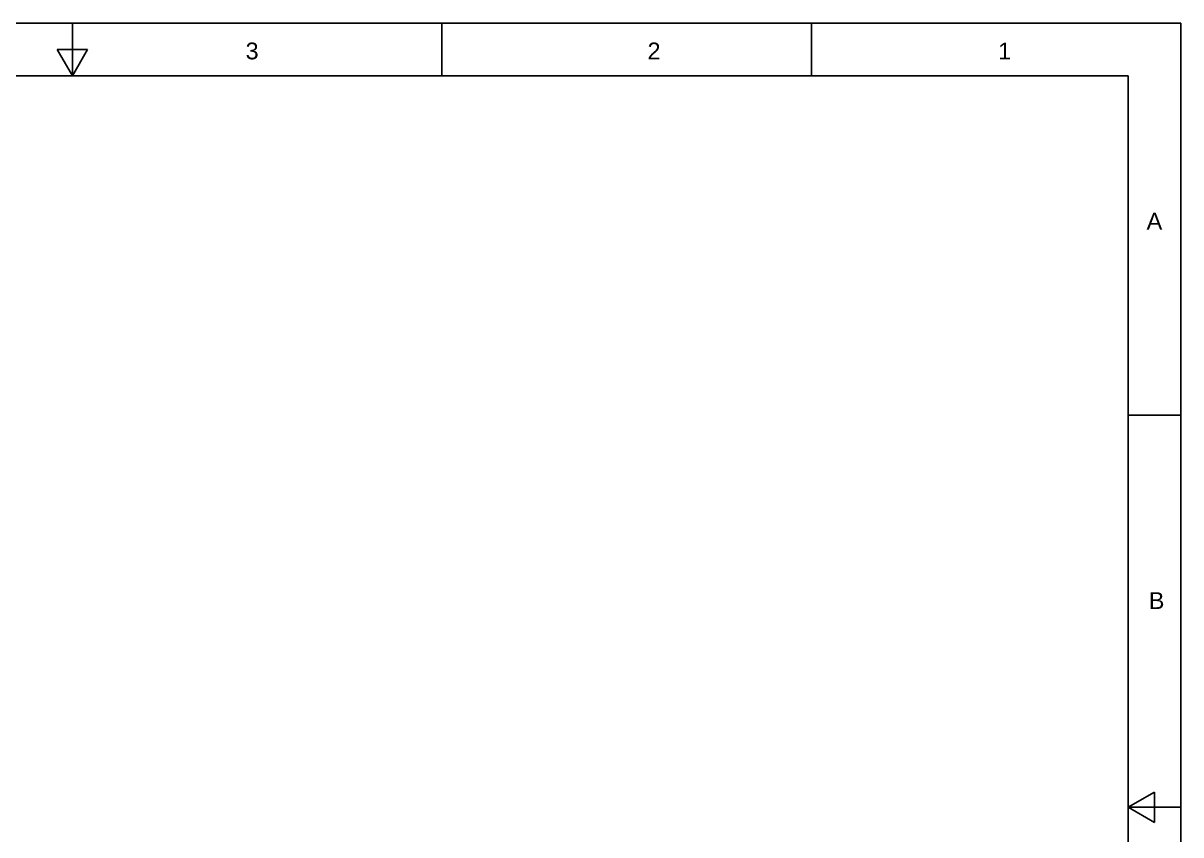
# Model space of a CAD drawing. Header units: inches. Extents: x -3311 to 1429, y -713 to 2436.
# Drawn here: x -3168.6 to -3013.5, y 2327.6 to 2436.3 of the extents above; entities that cross this region are included whole.
import ezdxf
from ezdxf.enums import TextEntityAlignment as Align

# ---------------------------------------------------------------- set-up
doc = ezdxf.new("R2010")
doc.units = ezdxf.units.IN
doc.styles.add('_NORMAL', font='arial.ttf')

# ---------------------------------------------------------------- blocks, each defined once
blk = doc.blocks.new('fr')
at = {"color": 7, "linetype": 'Continuous'}
for p, q in [((33763.99, 4500.4), (33466.99, 4500.4)), ((33466.99, 4500.4), (33763.99, 4500.4)), ((33615.49, 4500.4), (33615.49, 4493.33)), ((33615.49, 4493.33), (33615.49, 4500.4)), ((33615.49, 4500.4), (33615.49, 4493.33)), ((33664.99, 4500.4), (33664.99, 4493.33)), ((33714.49, 4500.4), (33714.49, 4493.33)), ((33763.99, 4290.33), (33763.99, 4500.4)), ((33763.99, 4290.33), (33763.99, 4500.4)), ((33615.49, 4493.33), (33613.45, 4496.87)), ((33613.45, 4496.87), (33617.53, 4496.87)), ((33617.53, 4496.87), (33615.49, 4493.33)), ((33756.92, 4493.33), (33474.06, 4493.33)), ((33756.92, 4297.41), (33756.92, 4493.33)), ((33763.99, 4447.89), (33756.92, 4447.89)), ((33756.92, 4395.37), (33760.45, 4397.41)), ((33760.45, 4397.41), (33760.45, 4393.33)), ((33763.99, 4395.37), (33756.92, 4395.37)), ((33760.45, 4393.33), (33756.92, 4395.37)), ((33756.92, 4395.37), (33763.99, 4395.37)), ((33763.99, 4395.37), (33756.92, 4395.37))]:
    blk.add_line(p, q, dxfattribs=at)
at = {"color": 7, "style": '_NORMAL'}
for s, p in [('3', (33639.57, 4496.68)), ('2', (33693.41, 4496.68)), ('1', (33740.39, 4496.68)), ('A', (33760.45, 4473.88)), ('B', (33760.74, 4423.06))]:
    blk.add_text(s, height=2.25, dxfattribs=at).set_placement(p, align=Align.MIDDLE_CENTER)

msp = doc.modelspace()

# ---------------------------------------------------------------- block references
msp.add_blockref('fr', (-36777.49, -2064.08))

doc.saveas('drawing.dxf')
